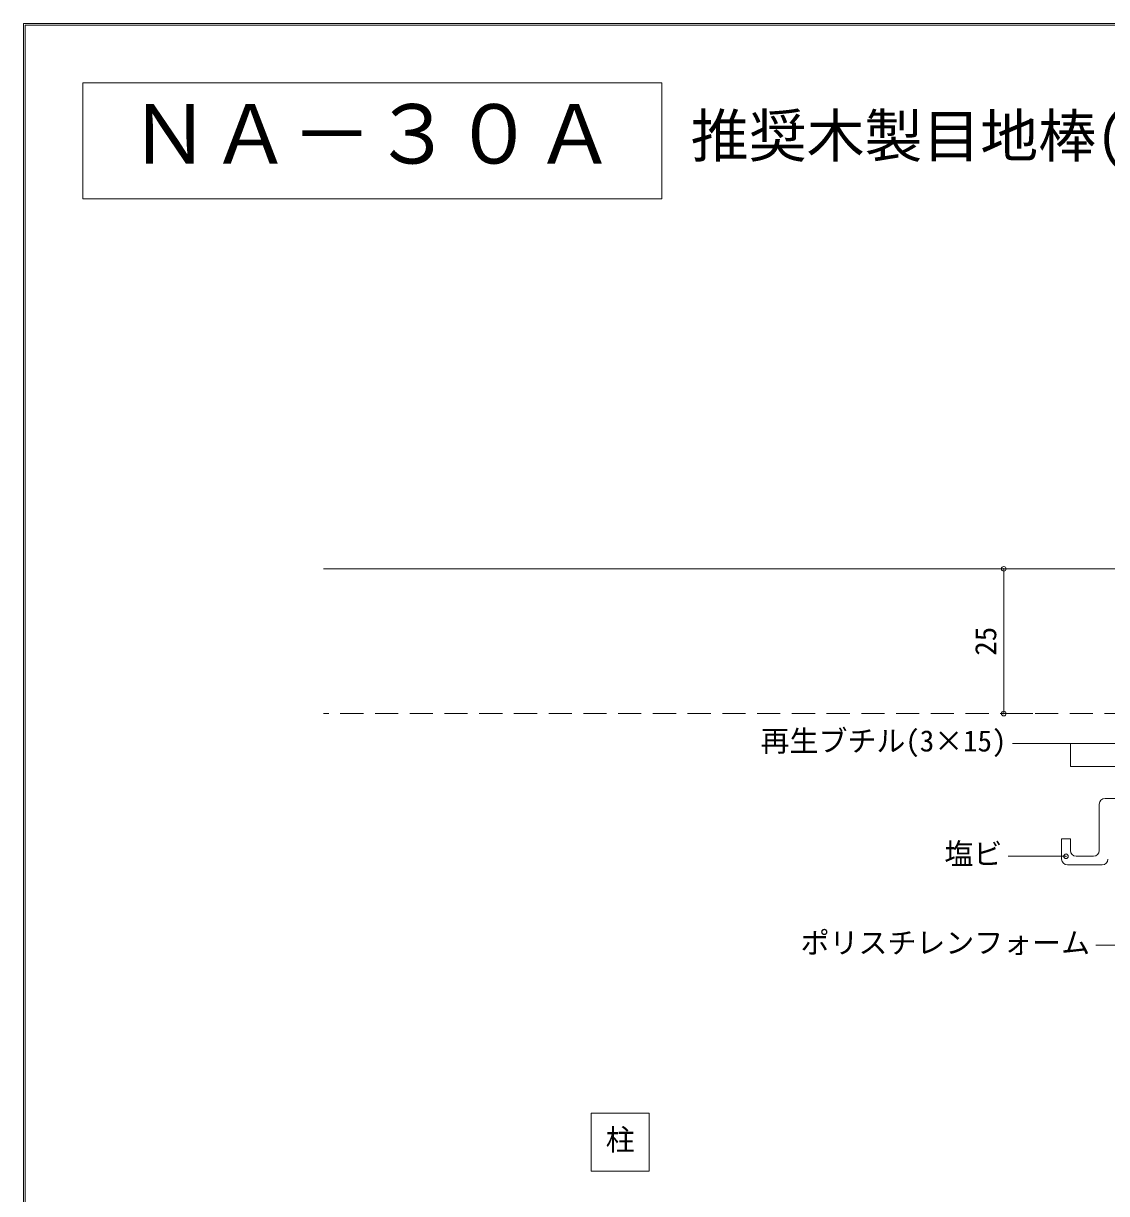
# Model space of a CAD drawing. Units: millimetres at full size, sheet at 1:2; details may follow other scales. Extents: x -891 to 891, y -194 to 194.
# Drawn here: x -280.3 to -93.2, y -7.9 to 194.2 of the extents above; entities that cross this region are included whole.
import ezdxf
from ezdxf.enums import TextEntityAlignment as Align

# ---------------------------------------------------------------- set-up
doc = ezdxf.new("R2010")
doc.units = ezdxf.units.MM
doc.header["$LTSCALE"] = 2
doc.header["$PDMODE"] = 32
doc.header["$PDSIZE"] = 0.8
doc.linetypes.add('DASHED2', pattern=[3, 2, -1])
doc.layers.add('0-0_', color=7, linetype='Continuous', lineweight=9)
doc.layers.add('1-0_', color=5, linetype='Continuous', lineweight=9)
doc.styles.add('ＭＳ ゴシック', font='')
doc.styles.get('ＭＳ ゴシック').set_extended_font_data('MS Gothic')

msp = doc.modelspace()

# ---------------------------------------------------------------- linework, layer by layer
at = {"layer": '0-0_'}
for p, q in [((-280, 193.9), (280, 193.9)), ((-280, -193.9), (-280, 193.9))]:
    msp.add_line(p, q, dxfattribs=at)
msp.add_lwpolyline([(280.28, 194.18), (-280.28, 194.18), (-280.28, -194.18)], dxfattribs=at)
msp.add_lwpolyline([(-270, 183.9), (-270, 163.9), (-170, 163.9), (-170, 183.9)], close=True, dxfattribs=at)
at = {"layer": '1-0_', "color": 7}
for p, q in [((-82.55, 100), (-228.45, 100)), ((-110.95, 100), (-105.95, 100)), ((-110.95, 75), (-110.95, 100)), ((-110.95, 75), (-105.95, 75)), ((-109.45, 69.857), (-89.45, 69.857)), ((-99.45, 65.857), (-99.45, 69.857)), ((-99.45, 65.857), (-50.65, 65.857)), ((-94.45, 59.357), (-94.45, 51.357)), ((-88.95, 60.357), (-93.45, 60.357)), ((-99.45, 53.357), (-100.95, 53.357)), ((-100.95, 49.857), (-100.95, 53.357)), ((-99.45, 51.357), (-99.45, 53.357)), ((-110.2, 50.357), (-100.2, 50.357)), ((-99.95, 48.857), (-93.95, 48.857)), ((-98.45, 50.357), (-95.45, 50.357)), ((-95.05, 35), (-75.05, 35))]:
    msp.add_line(p, q, dxfattribs=at)
at = {"layer": '1-0_', "color": 7, "linetype": 'DASHED2'}
msp.add_line((228.45, 75), (-228.45, 75), dxfattribs=at)
at = {"layer": '1-0_', "color": 7}
msp.add_lwpolyline([(-182.2, -4), (-172.2, -4), (-172.2, 6), (-182.2, 6)], close=True, dxfattribs=at)
for centre, start, end in [((-93.45, 59.357), 90, 180), ((-98.45, 51.357), 180, 270), ((-95.45, 51.357), 270, 0), ((-99.95, 49.857), 180, 270), ((-93.95, 49.857), 270, 360)]:
    msp.add_arc(centre, 1, start, end, dxfattribs=at)
for p in [(-110.95, 100), (-110.95, 75)]:
    msp.add_point(p, dxfattribs=at)
at = {"layer": '1-0_', "color": 2}
msp.add_point((-100.2, 50.357), dxfattribs=at)

# ---------------------------------------------------------------- texts
at = {"layer": '0-0_', "style": 'ＭＳ ゴシック'}
for s, height, p in [('ＮＡ－３０Ａ', 10.26, (-262, 166.9)), ('推奨木製目地棒(現場調達)：25×25×20', 7.331, (-165, 168.9))]:
    msp.add_text(s, height=height, dxfattribs=at).set_placement(p, align=Align.BOTTOM_LEFT)
at = {"layer": '1-0_', "color": 7, "style": 'ＭＳ ゴシック'}
msp.add_text('25', height=3.666, rotation=90, dxfattribs=at).set_placement((-111.15, 85), align=Align.BOTTOM_LEFT)
for s, p in [('再生ブチル(3×15)', (-152.95, 67.357)), ('塩ビ', (-121.2, 47.857)), ('ポリスチレンフォーム', (-146.05, 32.5)), ('柱', (-179.7, -1.5))]:
    msp.add_text(s, height=3.666, dxfattribs=at).set_placement(p, align=Align.BOTTOM_LEFT)

doc.saveas('drawing.dxf')
